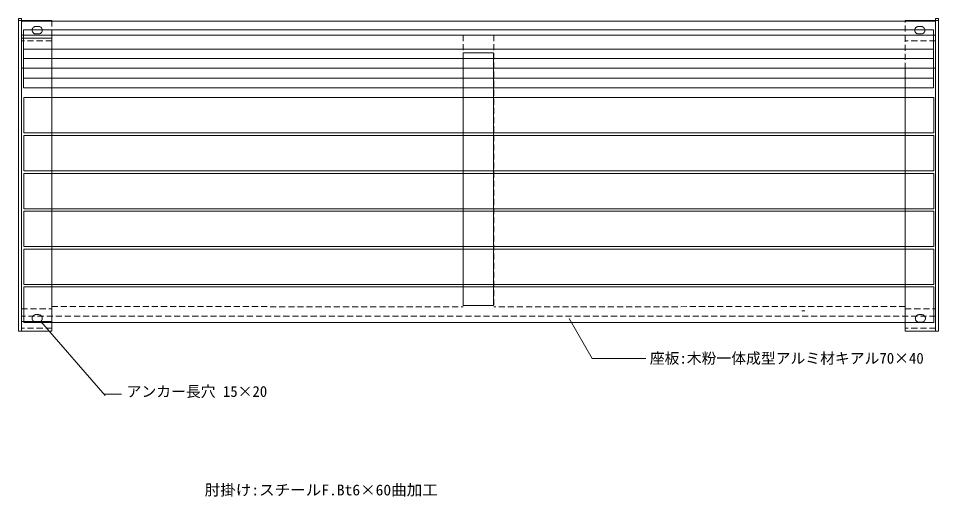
# Model space of a CAD drawing. Units: millimetres, scale not verified. Extents: x -1929 to 1929, y -1346 to 1346.
# Drawn here: x -1512 to 308, y 401 to 1346 of the extents above; entities that cross this region are included whole.
import ezdxf
from ezdxf.enums import TextEntityAlignment as Align

# ---------------------------------------------------------------- set-up
doc = ezdxf.new("R2010")
doc.units = ezdxf.units.MM
doc.header["$LTSCALE"] = 10
doc.linetypes.add('DASHED1', pattern=[1.8, 1.2, -0.6])
doc.layers.add('0-0__0-0_0', color=7, linetype='Continuous', lineweight=9)
doc.layers.add('0-1__0-1_荳_闊_', color=7, linetype='Continuous', lineweight=9)
doc.styles.add('ＭＳ ゴシック', font='')
doc.styles.get('ＭＳ ゴシック').set_extended_font_data('MS Gothic')

# ---------------------------------------------------------------- blocks, each defined once
blk = doc.blocks.new('-000-繧_繝_繝_繝__1')
at = {"layer": '0-1__0-1_荳_闊_'}
blk.add_lwpolyline([(-6694.9, 12552.5), (-6094.9, 12552.5), (-6094.9, 7552.5), (-6694.9, 7552.5)], close=True, dxfattribs=at)
blk = doc.blocks.new('-040-繧_繝_繝_繝__5-1')
at = {"layer": '0-1__0-1_荳_闊_'}
blk.add_line((0, 7450), (60, 7450), dxfattribs=at)
blk = doc.blocks.new('-029-繧_繝_繝_繝__6-1')
at = {"layer": '0-1__0-1_荳_闊_'}
for p, q in [((-15097.7, 7374.3), (-15147.7, 7374.3)), ((-15097.7, 7224.3), (-15147.7, 7224.3))]:
    blk.add_line(p, q, dxfattribs=at)
at = {"layer": '0-1__0-1_荳_闊_', "linetype": 'DASHED1'}
for centre, start, end in [((-15147.7, 7299.3), 90, 270), ((-15097.7, 7299.3), 270, 90)]:
    blk.add_arc(centre, 75, start, end, dxfattribs=at)
blk = doc.blocks.new('-030-繧_繝_繝_繝__7-1')
at = {"layer": '0-1__0-1_荳_闊_'}
for p, q in [((-15097.7, 13074.3), (-15147.7, 13074.3)), ((-15097.7, 12924.3), (-15147.7, 12924.3))]:
    blk.add_line(p, q, dxfattribs=at)
at = {"layer": '0-1__0-1_荳_闊_', "linetype": 'DASHED1'}
for centre, start, end in [((-15147.7, 12999.3), 90, 270), ((-15097.7, 12999.3), 270, 90)]:
    blk.add_arc(centre, 75, start, end, dxfattribs=at)
blk = doc.blocks.new('-031-繧_繝_繝_繝__8-1')
at = {"layer": '0-1__0-1_荳_闊_'}
for p, q in [((2308, 13074.3), (2358, 13074.3)), ((2308, 12924.3), (2358, 12924.3))]:
    blk.add_line(p, q, dxfattribs=at)
at = {"layer": '0-1__0-1_荳_闊_', "linetype": 'DASHED1'}
for centre, start, end in [((2308, 12999.3), 90, 270), ((2358, 12999.3), 270, 90)]:
    blk.add_arc(centre, 75, start, end, dxfattribs=at)
blk = doc.blocks.new('-039-繧_繝_繝_繝__17-1')
at = {"layer": '0-1__0-1_荳_闊_'}
for p, q in [((2319.9, 7374.3), (2369.9, 7374.3)), ((2319.9, 7224.3), (2369.9, 7224.3))]:
    blk.add_line(p, q, dxfattribs=at)
at = {"layer": '0-1__0-1_荳_闊_', "linetype": 'DASHED1'}
for centre, start, end in [((2319.9, 7299.3), 90, 270), ((2369.9, 7299.3), 270, 90)]:
    blk.add_arc(centre, 75, start, end, dxfattribs=at)

msp = doc.modelspace()

# ---------------------------------------------------------------- linework, layer by layer
at = {"layer": '0-0__0-0_0', "linetype": 'DASHED1'}
for p, q in [((-1501.81, 1313.14), (-631.83, 1313.13)), ((-1445.8, 1313.77), (-1445.89, 788.93)), ((-631.81, 1313.14), (-631.81, 775.85)), ((302.18, 1313.14), (-571.83, 1313.14)), ((-571.81, 1313.14), (-571.81, 775.85)), ((242.18, 1311.99), (242.27, 788.93)), ((-1445.89, 776.48), (-631.81, 775.85)), ((242.18, 776.49), (-571.81, 775.85)), ((302.18, 757.19), (-1505.82, 757.19))]:
    msp.add_line(p, q, dxfattribs=at)
at = {"layer": '0-0__0-0_0'}
for p, q in [((298.19, 1285.12), (-1501.81, 1285.12)), ((298.19, 1267.04), (-1501.81, 1267.04)), ((298.19, 1247.67), (-1501.81, 1247.67)), ((298.19, 1228.04), (-1501.81, 1228.04)), ((-1467.32, 747.06), (-1340.32, 600.7)), ((-1341.69, 603.08), (-1307.69, 603.08))]:
    msp.add_line(p, q, dxfattribs=at)
for points in [[(-1511.8, 1346.15), (-1505.8, 1346.15), (-1505.8, 727.83), (-1511.8, 727.83)], [(-1511.8, 1341.86), (-1505.8, 1341.86), (-1505.8, 727.83), (-1511.8, 727.83)], [(-1505.8, 1340.73), (302.18, 1340.73), (302.18, 1313.14), (-1505.8, 1313.14)], [(302.18, 1346.15), (308.18, 1346.15), (308.18, 727.83), (302.18, 727.83)], [(302.18, 1341.86), (308.18, 1341.86), (308.18, 727.83), (302.18, 727.83)], [(-1501.81, 1323.76), (298.19, 1323.76), (298.19, 1208.77), (-1501.81, 1208.77)], [(-1505.8, 1307.15), (-1445.8, 1307.15), (-1445.8, 747.06), (-1505.8, 747.06)], [(-1505.8, 1247.67), (-1445.8, 1247.67), (-1445.8, 727.83), (-1505.8, 727.83)], [(242.18, 1247.67), (302.18, 1247.67), (302.18, 727.83), (242.18, 727.83)], [(-1501.22, 1189.57), (298.78, 1189.57), (298.78, 1119.66), (-1501.22, 1119.66)], [(-1501.22, 1114.62), (298.78, 1114.62), (298.78, 1044.76), (-1501.22, 1044.76)], [(-1501.22, 1039.77), (298.78, 1039.77), (298.78, 969.86), (-1501.22, 969.86)], [(-1501.22, 964.87), (298.78, 964.87), (298.78, 894.96), (-1501.22, 894.96)], [(-1501.22, 889.97), (298.78, 889.97), (298.78, 820.07), (-1501.22, 820.07)], [(-1501.22, 815.07), (298.78, 815.07), (298.78, 745.16), (-1501.22, 745.16)]]:
    msp.add_lwpolyline(points, close=True, dxfattribs=at)
at = {"layer": '0-0__0-0_0', "linetype": 'DASHED1'}
for points in [[(-1505.8, 1341.99), (-1445.8, 1341.99), (-1445.8, 1301.99), (-1505.8, 1301.99)], [(242.18, 1341.99), (302.18, 1341.99), (302.18, 1301.99), (242.18, 1301.99)], [(-1505.82, 771.83), (-1445.8, 771.83), (-1445.8, 733.83), (-1505.82, 733.83)], [(242.18, 771.83), (302.18, 771.83), (302.18, 733.83), (242.18, 733.83)]]:
    msp.add_lwpolyline(points, close=True, dxfattribs=at)
at = {"layer": '0-0__0-0_0'}
for points in [[(-1445.8, 1340.73), (-1445.8, 1341.99), (-1505.8, 1341.99), (-1505.8, 1323.76)], [(242.18, 1340.73), (242.18, 1341.99), (302.18, 1341.99), (302.18, 1323.76)], [(-422.59, 752.5), (-376.89, 673.34), (-270.91, 673.34)]]:
    msp.add_lwpolyline(points, dxfattribs=at)

# ---------------------------------------------------------------- block references
at = {"layer": '0-0__0-0_0', "xscale": 0.1, "yscale": 0.1}
for name in ['-030-繧_繝_繝_繝__7-1', '-031-繧_繝_繝_繝__8-1', '-000-繧_繝_繝_繝__1', '-040-繧_繝_繝_繝__5-1', '-029-繧_繝_繝_繝__6-1', '-039-繧_繝_繝_繝__17-1']:
    msp.add_blockref(name, (37.67, 22.9), dxfattribs=at)

# ---------------------------------------------------------------- texts
at = {"layer": '0-0__0-0_0', "style": 'ＭＳ ゴシック'}
for s, p in [('座板:木粉一体成型アルミ材キアル70×40', (-263.01, 656.97)), ('アンカー長穴 15×20', (-1297.78, 591.3))]:
    msp.add_text(s, height=21.48, dxfattribs=at).set_placement(p, align=Align.BOTTOM_LEFT)
at = {"layer": '0-0__0-0_0', "style": 'ＭＳ ゴシック', "width": 1.05}
msp.add_text('肘掛け:スチールF.Bt6×60曲加工', height=21.48, dxfattribs=at).set_placement((-1143.37, 396.52), align=Align.BOTTOM_LEFT)

doc.saveas('drawing.dxf')
